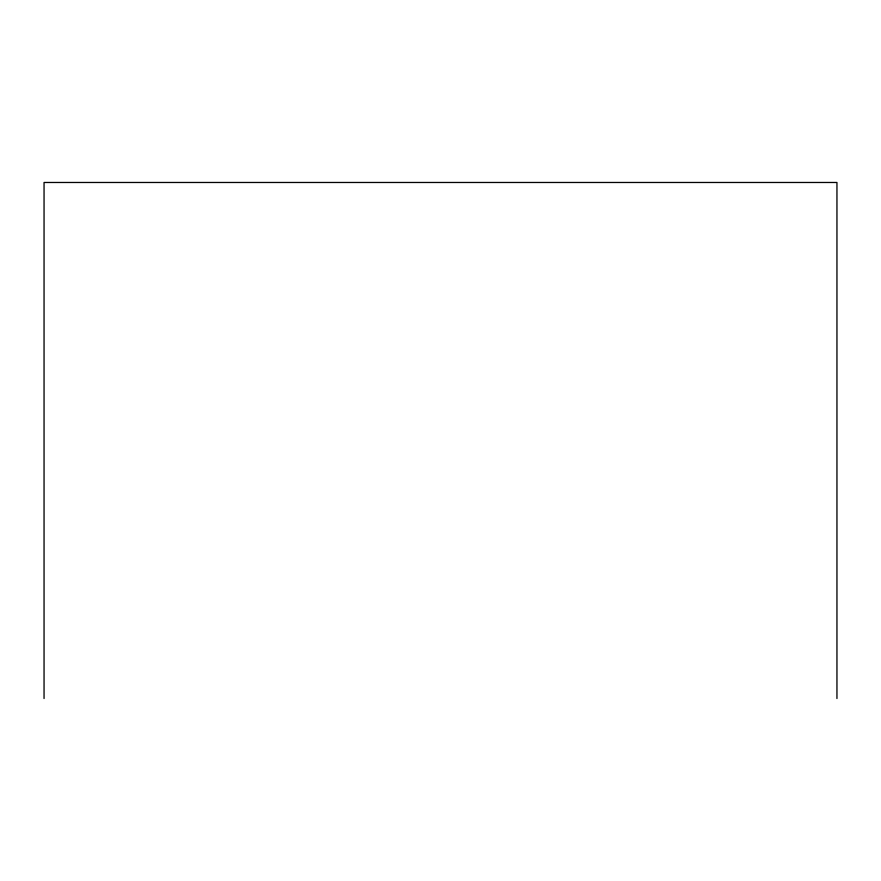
<?xml version="1.0" encoding="UTF-8"?>
<svg xmlns="http://www.w3.org/2000/svg" width="881" height="881" viewBox="0 0 881 881"><rect width="100%" height="100%" fill="white"/><g stroke="black" fill="none" stroke-linecap="round" stroke-linejoin="round"><path stroke-width="1.32" d="M836.95 698.523L836.95 182.477L44.05 182.477L44.05 698.523"/></g></svg>
